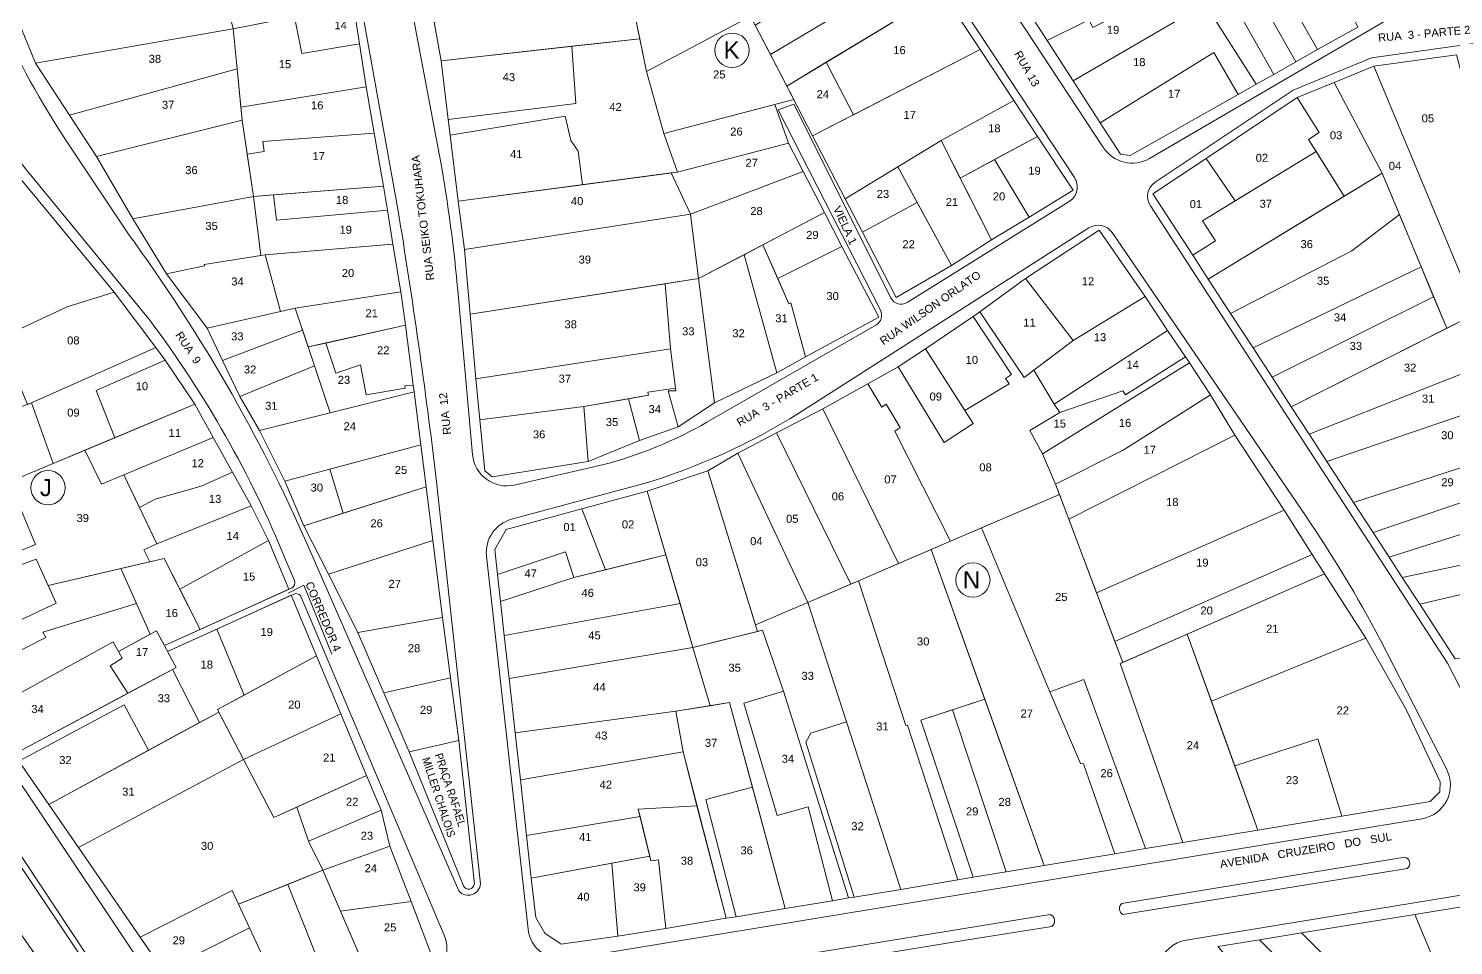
# Model space of a CAD drawing. Header units: inches. Extents: x 1 to 655, y 1 to 567.
# Drawn here: x 227.9 to 477.2, y 186 to 346.4 of the extents above; entities that cross this region are included whole.
import ezdxf
from ezdxf.enums import TextEntityAlignment as Align

# ---------------------------------------------------------------- set-up
doc = ezdxf.new("R2010")
doc.units = ezdxf.units.IN
doc.header["$MEASUREMENT"] = 0
for name, color, linetype, lineweight in [('URB - Lote', 253, 'Continuous', 5), ('URB - Lote - Número', 7, 'Continuous', 0), ('URB - Quadra - Contorno', 7, 'Continuous', 20), ('URB - Quadra - Letra', 7, 'Continuous', 15), ('URB - Rua - Nome', 7, 'Continuous', 0)]:
    doc.layers.add(name, color=color, linetype=linetype, lineweight=lineweight)
doc.styles.add('ARIAL2.5', font='arial.ttf', dxfattribs={"width": 0.9, "height": 0.95})
doc.styles.get("Standard").update_dxf_attribs({"font": 'arial.ttf'})

msp = doc.modelspace()

# ---------------------------------------------------------------- linework, layer by layer
at = {"layer": 'URB - Lote'}
for points in [[(330.27, 386.98), (331.84, 387.1), (339.1, 358.76), (339.43, 358.93), (342.95, 352.33), (349.52, 355.87), (354.16, 348.44), (336.06, 338.84), (332.97, 353.9), (331.43, 353.61), (330.35, 359.51), (329, 364.67), (335.6, 366.4), (333.48, 375.25), (332.84, 375.08), (330.27, 386.98)], [(406.12, 344.26), (398.98, 355.35), (428.55, 367.1), (429.65, 364.69), (443.32, 370.89), (447.44, 363.25), (442.88, 361.24), (414.12, 346.53), (413.44, 347.89), (406.12, 344.26)], [(460.45, 346.62), (453.44, 342.67), (442.88, 361.24), (451.6, 365.08), (460.45, 346.62)], [(381.03, 362.69), (384.41, 357.71), (357.73, 341.83), (355.08, 346.96), (381.03, 362.69)], [(282.98, 360.96), (284.82, 350.45), (263.73, 346.3), (261.49, 355.8), (282.98, 360.96)], [(435.13, 357.27), (445.76, 338.34), (449.64, 340.53), (439.05, 359.28), (435.13, 357.27)], [(263.73, 346.3), (229.19, 340.28), (224.81, 351.02), (260.92, 358.21), (263.73, 346.3)], [(384.41, 357.71), (387.79, 352.72), (360.58, 336.31), (357.73, 341.83), (384.41, 357.71)], [(435.13, 357.27), (445.76, 338.34), (442.7, 336.61), (433.75, 350.63), (410.67, 337.2), (406.12, 344.26), (413.44, 347.89), (414.12, 346.53), (435.13, 357.27)], [(300.11, 340.69), (298.92, 347.48), (332.97, 353.9), (334.88, 344.59), (300.11, 340.69)], [(336.06, 338.84), (332.97, 353.9)], [(387.79, 352.72), (367.5, 340.48), (372.23, 331.27), (394.4, 342.71), (387.79, 352.72)], [(284.82, 350.45), (285.87, 343.67), (275.74, 341.98), (274.48, 348.42), (284.82, 350.45)], [(285.87, 343.67), (287.04, 336.15), (265.08, 332.6), (264.42, 339.31), (263.73, 346.3), (274.48, 348.42), (275.74, 341.98), (285.87, 343.67)], [(336.06, 338.84), (354.16, 348.44), (355.08, 346.96), (361.8, 333.97), (339.07, 328), (336.06, 338.84)], [(235.12, 331.21), (229.19, 340.28), (263.73, 346.3), (264.42, 339.31), (235.12, 331.21)], [(321.81, 331.04), (322.82, 326.8), (324.09, 324.91), (324.88, 319.04), (341.47, 321.25), (339.07, 328), (336.06, 338.84), (334.88, 344.59), (322.97, 343.25), (323.68, 333.26), (301.35, 330.44), (301.68, 327.71), (321.81, 331.04)], [(301.35, 330.44), (300.11, 340.69), (322.97, 343.25), (323.68, 333.26), (301.35, 330.44)], [(394.4, 342.71), (400.31, 333.77), (387.56, 326.76), (370.81, 316.56), (365.1, 327.59), (394.4, 342.71)], [(415.38, 329.87), (418.93, 324.36), (420.62, 324.16), (439.53, 334.83), (435.29, 342.17), (415.38, 329.87)], [(239.86, 323.97), (235.12, 331.21), (264.42, 339.31), (265.31, 330.36), (239.86, 323.97)], [(287.04, 336.15), (288.44, 328.05), (268.91, 326.61), (269.17, 324.83), (266.19, 324.39), (265.31, 330.36), (265.08, 332.6), (287.04, 336.15)], [(341.47, 321.25), (339.07, 328), (358.48, 333.09), (360.87, 326.32), (341.47, 321.25)], [(400.31, 333.77), (404.45, 327.5), (390.91, 320.21), (387.56, 326.76)], [(267.3, 316.97), (246.21, 313.07), (239.86, 323.97), (265.31, 330.36), (267.3, 316.97)], [(303.08, 316.14), (301.68, 327.71), (321.81, 331.04), (322.82, 326.8), (324.09, 324.91), (324.88, 319.04), (303.08, 316.14)], [(288.44, 328.05), (290.02, 318.77), (267.3, 316.97), (266.19, 324.39), (269.17, 324.83), (268.91, 326.61), (288.44, 328.05)], [(387.56, 326.76), (396.41, 309.4), (389.42, 304.93), (380, 322.16), (387.56, 326.76)], [(404.45, 327.5), (410.68, 318.07), (402.96, 313.36), (396.9, 323.43), (404.45, 327.5)], [(343.73, 313.9), (363.44, 321.37), (360.87, 326.32), (341.47, 321.25), (340.37, 321.1), (343.73, 313.9)], [(380, 322.16), (383.41, 315.93), (373.83, 310.72), (370.81, 316.56), (380, 322.16)], [(402.96, 313.36), (396.41, 309.4), (390.91, 320.21), (396.9, 323.43), (402.96, 313.36)], [(226.34, 320.36), (242.96, 300.25), (234.73, 297.67), (222.98, 292.18), (216.02, 289.44), (211.95, 299.22), (206.14, 311.06), (226.34, 320.36)], [(343.73, 313.9), (340.37, 321.1), (303.08, 316.14), (304.2, 307.7), (343.73, 313.9)], [(343.73, 313.9), (363.44, 321.37), (367.18, 314.17), (345.17, 302.61), (343.73, 313.9)], [(467.75, 313.82), (464.74, 321.07), (434.31, 302.53), (438.22, 296.52), (459.42, 307.5), (467.75, 313.82)], [(258.71, 304.87), (252.1, 303.46), (246.21, 313.07), (267.3, 316.97), (268.56, 306.68), (258.69, 305.11), (258.71, 304.87)], [(267.3, 316.97), (270.79, 317.25)], [(290.73, 314.59), (291.7, 308.63), (269.34, 306.8), (268.56, 306.68), (267.3, 316.97), (270.79, 317.25), (271.33, 312.82), (290.73, 314.59)], [(290.02, 318.77), (290.73, 314.59), (271.33, 312.82), (270.79, 317.25), (290.02, 318.77)], [(370.24, 308.26), (359.01, 302.61), (356.41, 308.51), (367.18, 314.17), (370.24, 308.26)], [(389.42, 304.93), (379.73, 299.33), (373.83, 310.72), (383.41, 315.93), (389.42, 304.93)], [(345.17, 302.61), (305.18, 296.4), (304.2, 307.7), (343.73, 313.9), (345.17, 302.61)], [(402.35, 302.66), (415.24, 311.12), (423.28, 299.49), (410.67, 291.79), (402.35, 302.66)], [(259.2, 293.95), (252.1, 303.46), (258.71, 304.87), (258.69, 305.11), (268.56, 306.68), (269.34, 306.8), (272.05, 296.88), (259.2, 293.95)], [(274.57, 297.45), (272.05, 296.88), (269.34, 306.8), (291.7, 308.63), (293.05, 300.32), (274.57, 297.45)], [(353.12, 306.79), (358.85, 286.12), (347.94, 280.91), (345.17, 302.61), (353.12, 306.79)], [(360.95, 298.21), (356.41, 308.51), (353.12, 306.79), (358.85, 286.12), (363.88, 288.92), (361.3, 298.39), (360.95, 298.21)], [(370.24, 308.26), (376.68, 295.85), (363.88, 288.92), (361.3, 298.39), (360.95, 298.21), (359.01, 302.61), (370.24, 308.26)], [(306.17, 285.06), (305.18, 296.4), (339.34, 301.71), (340.26, 290.33), (306.17, 285.06)], [(345.17, 302.61), (339.34, 301.71), (340.26, 290.33), (341.2, 282.98), (339.86, 282.97), (341.58, 276.69), (341.58, 276.69), (347.94, 280.91), (345.17, 302.61)], [(402.11, 285.32), (410.67, 291.79), (402.35, 302.66), (394.33, 296.81), (402.11, 285.32)], [(242.96, 300.25), (250.21, 290.56), (228.49, 280.88), (227.76, 280.61), (222.98, 292.18), (234.73, 297.67), (242.96, 300.25)], [(423.28, 299.49), (427.19, 293.56), (407.35, 280.64), (403.8, 286.59), (410.67, 291.79), (423.28, 299.49)], [(261.9, 288.31), (259.2, 293.95), (274.57, 297.45), (275.87, 293.57), (261.9, 288.31)], [(380.06, 287.16), (374.74, 284.21), (377.21, 280.15), (377.96, 280.64), (380.43, 276.58), (379.48, 275.92), (389.24, 256.69), (408.26, 264.86), (407.59, 266.63), (405.29, 271.96), (403.12, 276.02), (408.37, 279.22), (407.35, 280.64), (403.8, 286.59), (402.11, 285.32), (394.33, 296.81), (393.17, 295.96), (399.87, 285.83), (398.86, 285.16), (399.47, 284.2), (391.73, 279.53), (393.17, 277.26), (388.14, 273.96), (380.06, 287.16)], [(281.73, 286.08), (286.03, 287.53), (287.04, 282.31), (293.84, 283.44), (293.79, 283.86), (295.24, 283.98), (293.91, 294.47), (279.96, 291.35), (281.73, 286.08)], [(384.83, 290.36), (393.17, 295.96), (399.87, 285.83), (398.86, 285.16), (399.47, 284.2), (391.73, 279.53), (384.83, 290.36)], [(427.19, 293.56), (430.3, 288.94), (419.84, 282.29), (419.34, 283.01), (408.37, 279.22), (407.35, 280.64), (427.19, 293.56)], [(250.21, 290.56), (251.86, 288.35), (239.81, 283.04), (243.04, 274.78), (232.27, 270.27), (228.49, 280.88), (250.21, 290.56)], [(286.03, 287.53), (281.73, 286.08), (279.96, 291.35), (276.85, 290.66), (280.73, 279.14)], [(295.24, 283.98), (295.39, 282.79), (280.73, 279.14), (276.85, 290.66), (279.96, 291.35), (281.73, 286.08), (286.03, 287.53), (287.04, 282.31), (293.84, 283.44), (293.79, 283.86), (295.24, 283.98)], [(306.87, 277.94), (306.17, 285.06), (340.26, 290.33), (341.13, 283.48), (336.29, 282.77), (336.38, 282.23), (325.1, 280.23), (306.87, 277.94)], [(380.06, 287.16), (388.14, 273.96), (393.17, 277.26), (384.83, 290.36), (380.06, 287.16)], [(243.04, 274.78), (239.81, 283.04), (251.86, 288.35), (257.02, 280.63), (243.04, 274.78)], [(277.97, 287.34), (280.73, 279.14), (268.36, 276.07), (264.92, 282.01), (277.97, 287.34)], [(430.3, 288.94), (431, 287.89), (405.29, 271.96), (403.12, 276.02), (408.37, 279.22), (419.34, 283.01), (419.84, 282.29), (430.3, 288.94)], [(431, 287.89), (434.7, 282.3), (419.41, 272.62), (407.59, 266.63), (405.29, 271.96), (431, 287.89)], [(366.88, 279.85), (374.74, 284.21), (377.21, 280.15), (377.96, 280.64), (380.43, 276.58), (379.48, 275.92), (389.24, 256.69), (380.12, 252.77), (366.88, 279.85)], [(296.56, 273.53), (272.79, 267.17), (268.36, 276.07), (295.39, 282.79), (296.56, 273.53)], [(341.58, 276.69), (334.81, 274.28), (332.92, 281.61), (336.38, 282.23), (336.29, 282.77), (341.13, 283.48), (341.2, 282.98), (339.86, 282.97), (341.58, 276.69)], [(407.59, 266.63), (409.9, 260.51), (438.98, 275.21), (434.7, 282.3), (419.41, 272.62), (407.59, 266.63)], [(257.02, 280.63), (260.24, 274.83), (240.74, 266.68), (237.81, 272.59), (257.02, 280.63)], [(306.87, 277.94), (307.74, 269.01), (309.08, 267.95), (325.84, 270.64), (325.1, 280.23), (306.87, 277.94)], [(325.84, 270.64), (334.81, 274.28), (332.92, 281.61), (325.1, 280.23), (325.84, 270.64)], [(366.88, 279.85), (380.12, 252.77), (371.76, 249.18), (358.81, 275.64), (366.88, 279.85)], [(377.21, 280.15), (377.96, 280.64), (380.43, 276.58)], [(260.24, 274.83), (263.61, 268.77), (258.13, 266.31), (250.12, 264.05), (247.35, 262.59), (244.61, 268.3), (260.24, 274.83)], [(379.48, 275.92), (389.24, 256.69), (380.12, 252.77)], [(438.98, 275.21), (409.9, 260.51), (414.76, 247.65), (447.61, 262.09), (438.98, 275.21)], [(459.71, 263.46), (463.13, 258.2), (496.8, 269.62), (495.91, 275.15), (459.71, 263.46)], [(208.1, 244.86), (216.49, 248.79), (229.28, 253.53), (231.38, 248.91), (249.18, 253.08), (248.12, 255.15), (250.42, 256.22), (244.61, 268.3), (240.74, 266.68), (237.81, 272.59), (224.65, 267.08), (229.17, 256.13), (206.76, 246.87), (208.1, 244.86)], [(280.65, 269.27), (296.56, 273.53), (297.49, 266.19), (282.99, 261.57), (280.65, 269.27)], [(352.05, 272.11), (364.29, 245.97), (355.12, 242.03), (346.75, 268.97), (352.05, 272.11)], [(276.12, 259.37), (272.79, 267.17), (280.65, 269.27), (282.99, 261.57), (276.12, 259.37)], [(206.76, 246.87), (205.04, 249.46), (221.2, 255.66), (217.68, 264.16), (224.65, 267.08), (229.17, 256.13), (206.76, 246.87)], [(250.42, 256.22), (247.35, 262.59), (250.12, 264.05), (258.13, 266.31), (263.61, 268.77), (266.88, 262.88), (250.42, 256.22)], [(336.19, 265.45), (346.75, 268.97), (355.46, 240.9), (344.16, 238.08), (336.19, 265.45)], [(297.49, 266.19), (298.67, 256.82), (280.41, 250.91), (276.12, 259.37), (297.49, 266.19)], [(324.75, 262.34), (336.19, 265.45), (339.45, 254.27), (328.86, 251.7), (324.75, 262.34)], [(394.66, 259.02), (408.26, 264.86), (419.35, 235.46), (418.89, 235.26), (429.88, 203.99), (423.32, 202.9), (412.52, 232.46), (406.6, 230.32), (394.66, 259.02)], [(266.88, 262.88), (269.92, 256.79), (254.44, 248.29), (251.7, 253.67), (249.18, 253.08), (248.12, 255.15), (250.42, 256.22), (266.88, 262.88)], [(324.75, 262.34), (311.5, 258.73), (309.49, 255.24), (309.98, 250.83), (321.87, 254.81), (323.34, 250.36), (328.86, 251.7), (324.75, 262.34)], [(447.61, 262.09), (452.5, 254.38), (417.96, 239.15), (414.76, 247.65), (447.61, 262.09)], [(273.47, 248.28), (258, 241.26), (254.44, 248.29), (269.92, 256.79), (273.47, 248.28)], [(385.83, 255.22), (394.66, 259.02), (406.6, 230.32), (411.93, 217.78), (412.49, 217.74), (417.97, 202.01), (405.63, 199.96), (385.83, 255.22)], [(373.11, 249.76), (385.83, 255.22), (395.2, 229.07), (384.05, 225.35)], [(417.96, 239.15), (419.35, 235.46), (454.66, 250.96), (452.5, 254.38), (417.96, 239.15)], [(231, 239.82), (216.46, 232.47), (213.53, 236.73), (232.77, 245.83), (231.38, 248.91), (244.08, 251.89), (246.82, 245.79), (230.44, 240.78), (231, 239.82)], [(258, 241.26), (251.71, 238.41), (250.31, 240.99), (249.23, 240.4), (244.08, 251.89), (251.7, 253.67), (258, 241.26)], [(454.66, 250.96), (461.85, 239.7), (434.86, 228.72), (430.64, 240.42), (454.66, 250.96)], [(265.68, 229.77), (260.88, 241.32), (273.91, 247.23), (278.35, 236.62), (265.68, 229.77)], [(220.38, 226.77), (216.46, 232.47), (231, 239.82), (230.44, 240.78), (246.82, 245.79), (249.23, 240.4), (243.7, 237.39), (242.78, 239.06), (220.38, 226.77)], [(344.16, 238.08), (341.91, 245.81), (311.17, 240.18), (312.01, 232.64), (344.16, 238.08)], [(363.93, 221.52), (372.35, 194.42), (371.4, 194.27), (360, 230.47), (356.32, 241.11), (355.46, 240.9), (355.12, 242.03), (364.29, 245.97), (371.04, 225.11), (364.79, 223.09), (363.93, 221.52)], [(300.37, 243.33), (301.76, 232.78), (290.1, 230.13), (285.56, 240.74), (300.37, 243.33)], [(250.31, 240.99), (243.7, 237.39), (244.33, 236.24), (242.21, 234.87), (245.33, 230.07), (253.78, 234.59), (250.31, 240.99)], [(265.68, 229.77), (261, 227.24), (261.24, 226.79), (257.86, 224.96), (253.12, 234.24), (253.78, 234.59), (252.25, 237.41), (260.88, 241.32), (265.68, 229.77)], [(368.56, 193.8), (360.28, 192.42), (350.59, 228.44), (347.16, 227.89), (344.16, 238.08), (356.32, 241.11), (360, 230.47), (353.1, 228.36), (358.89, 208.68), (364.3, 210.19), (368.56, 193.8)], [(418.89, 235.26), (429.88, 203.99), (442.98, 206.16), (430.64, 240.42), (418.89, 235.26)], [(457.65, 208.6), (453.46, 222.11), (438.94, 217.38), (434.86, 228.72), (461.85, 239.7), (468.99, 227.14), (474.86, 214.59), (474.81, 212.82), (473.13, 211.17), (457.65, 208.6)], [(225.42, 219.44), (245.33, 230.07), (242.21, 234.87), (244.33, 236.24), (242.78, 239.06), (220.38, 226.77), (225.42, 219.44)], [(313.06, 223.16), (312.01, 232.64), (344.16, 238.08), (347.16, 227.89), (341.2, 226.93), (313.06, 223.16)], [(282.57, 226.51), (278.35, 236.62), (261, 227.24), (265.56, 218.5), (282.57, 226.51)], [(301.76, 232.78), (303.21, 221.82), (294.51, 219.83), (290.1, 230.13), (301.76, 232.78)], [(417.97, 202.01), (423.32, 202.9), (412.52, 232.46), (406.6, 230.32), (411.93, 217.78), (412.49, 217.74), (417.97, 202.01)], [(360, 230.47), (353.1, 228.36), (358.89, 208.68), (364.3, 210.19), (368.56, 193.8), (371.4, 194.27), (360, 230.47)], [(226.28, 218.19), (231.48, 210.63), (248.96, 220.13), (244.71, 228.03), (226.28, 218.19)], [(313.98, 214.92), (313.06, 223.16), (341.2, 226.93), (342.45, 219.81), (313.98, 214.92)], [(351.72, 191), (349.97, 190.71), (342.45, 219.81), (341.2, 226.93), (350.59, 228.44), (354.57, 213.66), (346.42, 211.49), (351.72, 191)], [(384.05, 225.35), (389.56, 227.19), (398.97, 198.85), (393.18, 197.89), (384.05, 225.35)], [(398.97, 198.85), (405.63, 199.96), (395.2, 229.07), (389.56, 227.19), (398.97, 198.85)], [(434.86, 228.72), (438.94, 217.38)], [(236.67, 203.08), (265.56, 218.5), (261.24, 226.79), (231.48, 210.63), (236.67, 203.08)], [(270.84, 208.35), (265.56, 218.5), (282.57, 226.51), (287.09, 215.71), (270.84, 208.35)], [(372.35, 194.42), (380.53, 195.78), (371.04, 225.11), (364.79, 223.09), (363.93, 221.52), (372.35, 194.42)], [(438.94, 217.38), (453.46, 222.11), (457.65, 208.6), (442.98, 206.16), (438.94, 217.38)], [(315.07, 205.18), (313.98, 214.92), (342.45, 219.81), (344.87, 210.41), (334.6, 209.8), (334.91, 208.54), (315.07, 205.18)], [(247.47, 187.39), (236.67, 203.08), (265.56, 218.5), (270.84, 208.35), (274.9, 210.18), (276.94, 204.18), (279.45, 199.14), (264.7, 193.17), (263.6, 195.56), (247.47, 187.39)], [(276.94, 204.18), (274.9, 210.18), (287.09, 215.71), (289.63, 209.63), (276.94, 204.18)], [(354.57, 213.66), (346.42, 211.49), (351.72, 191), (360.28, 192.42), (354.57, 213.66)], [(289.63, 209.63), (291.18, 203.36), (279.45, 199.14), (276.94, 204.18), (289.63, 209.63)], [(344.87, 210.41), (349.97, 190.71), (339.43, 188.96), (338.14, 200.93), (336.8, 200.79), (334.6, 209.8), (344.87, 210.41)], [(315.9, 197.75), (315.07, 205.18), (315.07, 205.18), (334.91, 208.54), (336.61, 201.56), (315.9, 197.75)], [(279.45, 199.14), (291.18, 203.36), (294.87, 193.67), (282.53, 191.99), (279.45, 199.14)], [(331.01, 187.57), (321.1, 186.18), (318.28, 188.1), (316.67, 190.88), (315.9, 197.75), (329.98, 200.34), (331.01, 187.57)], [(273.29, 196.65), (279.45, 199.14), (287.31, 180.9), (280.14, 179.57), (273.29, 196.65)], [(266.6, 189.06), (251.56, 181.44), (247.47, 187.39), (263.6, 195.56), (266.6, 189.06)], [(280.14, 179.57), (271.72, 178), (264.7, 193.17), (273.29, 196.65), (280.14, 179.57)], [(282.53, 191.99), (287.31, 180.9), (298.91, 183.06), (294.87, 193.67), (282.53, 191.99)], [(470.43, 191.4), (485.04, 193.8), (485.92, 183.53), (492.05, 163.45), (483.05, 159.45), (481.24, 165.53), (470.43, 191.4)], [(450.63, 188.17), (470.43, 191.4), (481.24, 165.53), (476.86, 161.18), (462.59, 176.15), (450.63, 188.17)], [(251.56, 181.44), (266.6, 189.06), (271.72, 178), (257.84, 175.43), (256.23, 175.73), (255.04, 176.46), (251.56, 181.44)], [(435.99, 185.77), (443.28, 186.96), (452.89, 177.3), (447.16, 173.07), (435.99, 185.77)], [(443.28, 186.96), (450.63, 188.17), (462.59, 176.15), (457.9, 172.27), (443.28, 186.96)]]:
    msp.add_lwpolyline(points, dxfattribs=at)
for points in [[(449.64, 340.53), (439.05, 359.28), (442.88, 361.24), (453.44, 342.67)], [(442.7, 336.61), (439.53, 334.83), (435.29, 342.17), (415.38, 329.87), (410.67, 337.2), (433.75, 350.63)], [(463.27, 339.77), (481.29, 296.57), (487.41, 299.66), (481.01, 318.88), (479.68, 326.82), (481.66, 327.12), (477.73, 341.78)], [(367.5, 340.48), (360.58, 336.31), (365.1, 327.59), (372.23, 331.27)], [(456.33, 336.92), (464.74, 321.07), (476.03, 293.92), (481.29, 296.57), (463.27, 339.77)], [(464.74, 321.07), (458.09, 317.02), (451.86, 326.97), (453.73, 328.16), (449.85, 334.27), (456.33, 336.92), (456.33, 336.92)], [(433.92, 323.63), (439.01, 316.24), (453.18, 324.86), (451.86, 326.97), (453.73, 328.16), (449.85, 334.27), (433.92, 323.63)], [(434.31, 302.53), (458.09, 317.02), (453.18, 324.86), (433.27, 312.75), (435.56, 309.23), (431.59, 306.72)], [(431.59, 306.72), (435.56, 309.23), (433.27, 312.75), (439.01, 316.24), (433.92, 323.63), (424.63, 317.42)], [(471.55, 304.69), (467.75, 313.82), (459.42, 307.5), (438.22, 296.52), (442.15, 290.48)], [(445.46, 285.38), (473.73, 299.45), (471.55, 304.69), (442.15, 290.48)], [(448.83, 280.2), (476.03, 293.92), (473.73, 299.45), (445.46, 285.38)], [(451.96, 275.38), (491.49, 291.04), (487.41, 299.66), (448.83, 280.2)], [(493.85, 283.91), (493.32, 287.16), (491.49, 291.04), (451.96, 275.38), (455.06, 270.62)], [(455.06, 270.62), (493.85, 283.91), (494.8, 278.1), (495.91, 275.15), (459.71, 263.46)], [(371.76, 249.18), (364.29, 245.97), (352.05, 272.11), (358.81, 275.64)], [(465.94, 253.87), (498, 264.1), (496.8, 269.62), (463.13, 258.2)], [(499.56, 256.95), (498, 264.1), (465.94, 253.87), (468.25, 250.32)], [(298.67, 256.82), (300.37, 243.33), (285.56, 240.74), (280.41, 250.91)], [(471.29, 245.65), (499.67, 252.29), (499.56, 256.95), (468.25, 250.32)], [(323.34, 250.36), (310.5, 246.14), (309.98, 250.83), (321.87, 254.81)], [(341.91, 245.81), (311.17, 240.18), (310.5, 246.14), (323.34, 250.36), (339.45, 254.27)], [(216.49, 248.79), (229.28, 253.53), (232.77, 245.83), (213.53, 236.73), (212.43, 238.37), (219.75, 241.75)], [(477.48, 236.12), (501.89, 239.83), (499.67, 252.29), (471.29, 245.65)], [(381.71, 224.48), (381.41, 224.44), (373.11, 249.76), (364.29, 245.97), (380.53, 195.78), (390.5, 197.44)], [(338.14, 200.93), (336.8, 200.79), (336.61, 201.56), (329.98, 200.34), (331.01, 187.57), (339.43, 188.96)]]:
    msp.add_lwpolyline(points, close=True, dxfattribs=at)
at = {"layer": 'URB - Lote', "color": 5}
for points in [[(274.57, 297.45), (276.85, 290.66), (293.91, 294.47), (293.05, 300.32), (274.57, 297.45)], [(192.93, 267.62), (228.49, 280.88), (232.27, 270.27), (200.14, 256.81), (192.93, 267.62)], [(226.28, 218.19), (244.71, 228.03), (248.96, 220.13), (257.86, 224.96), (253.12, 234.24), (225.42, 219.44), (226.28, 218.19)]]:
    msp.add_lwpolyline(points, dxfattribs=at)
at = {"layer": 'URB - Lote', "color": 3}
msp.add_lwpolyline([(277.97, 287.34), (264.92, 282.01), (261.9, 288.31), (275.87, 293.57), (277.97, 287.34)], dxfattribs=at)
at = {"layer": 'URB - Lote', "color": 5}
msp.add_lwpolyline([(390.5, 197.44), (381.71, 224.48), (381.41, 224.44), (373.11, 249.76), (385.83, 255.22), (395.2, 229.07), (384.05, 225.35), (393.18, 197.89)], close=True, dxfattribs=at)
at = {"layer": 'URB - Lote'}
msp.add_lwpolyline([(303.21, 221.82), (305.94, 196.75, -0.745938), (304.01, 196.37), (294.51, 219.83), (303.21, 221.82)], format="xyb", dxfattribs=at)
at = {"layer": 'URB - Quadra - Contorno', "flags": 128}
msp.add_lwpolyline([(230.29, 182.74), (218.94, 198.71), (206.93, 216.77), (192.24, 238.73), (174.88, 264.85), (157.48, 290.92), (141.81, 314.39), (135.63, 323.64), (131.26, 330.27), (121.46, 344.89), (97.48, 380.79), (83.77, 401.35), (73.75, 416.29), (66.27, 427.42), (56.26, 442.53), (42.46, 463.1), (32.84, 477.94), (26.84, 487.51), (20.27, 498.93), (13.74, 512.6), (9.55, 523.29), (3.98, 541.94), (1.16, 553.63)], dxfattribs=at)
at = {"layer": 'URB - Quadra - Contorno'}
for points in [[(462.73, 379.95), (464.99, 412.01, 0.431825), (461.05, 416.29), (412.3, 416.82, 0.391087), (408.91, 413.19), (411.34, 388.5), (404.47, 386.78), (401.92, 412.81, -0.448019), (408.28, 420.07), (461.9, 418.66, 0.399199), (465.99, 422.35), (467.64, 443.46, 0.430437), (461.8, 449.92), (398.1, 451.37, 0.160341), (349.97, 436.27, 0.402638), (348.46, 428.1), (416, 325.52, 0.398436), (424.03, 323.63), (464.89, 347.47, 0.320504), (467.75, 353.83), (462.83, 378.35, -0.067202)], [(222.66, 348.53, 0.042875), (234.82, 326.33), (245.43, 310.38, -0.054705), (276.75, 256.07), (303.23, 195.5, 0.674817), (307.01, 196.76), (299.27, 267.59, 0.010364), (292.57, 314.75), (277.12, 400.74, 0.056532), (272.1, 412.81), (269.48, 416.88, 0.275582), (253, 425.05), (225.38, 423.04, 0.468746), (222.7, 419.29), (232.26, 382.58, -0.313211), (228.36, 370.77), (219.33, 363.18, 0.316903), (218.45, 359.84)], [(363.86, 391.7, 0.318231), (357.4, 394.22), (345.67, 391.3, -0.022786), (319.63, 387.19), (294.96, 383.92, 0.430452), (289.85, 376.86), (300.22, 322.01, -0.021325), (303.22, 298.55), (305.61, 271.83, 0.454517), (312.92, 266.51), (328.57, 270.09, 0.065828), (346.59, 277.48), (376.17, 294.47, 0.399924), (376.96, 297.12), (359.07, 332.13), (361.81, 333.12), (378.77, 299.23, 0.441865), (381.62, 298.43), (409.98, 316.11, 0.421604), (410.9, 320.3)], [(523.56, 266.16), (530.47, 221.93, -0.414559), (527.97, 218.5), (490.1, 212.63, -0.323802), (486.97, 214.23), (476.18, 235.37), (424.18, 315.36, -0.410528), (425.03, 319.49), (449.14, 335.6), (462.88, 341.22), (489.96, 345.01), (505.97, 344.72, -0.354361), (508.86, 342.29)], [(451.32, 261.17), (417.5, 310.66, 0.405157), (413.41, 311.49), (362.69, 279.1, -0.068772), (335.43, 266.72), (312.46, 260.53, 0.370185), (308.06, 254.07), (315.32, 188.84, 0.429498), (322.25, 183.59), (471.64, 208.11, 0.508522), (476.01, 216.77), (464.35, 239.5, 0.028071)], [(531.59, 152.57, 0.267647), (533.4, 154.96), (535.59, 172.19), (532.82, 197.24, 0.429536), (525.89, 202.5), (430.46, 186.89, 0.610641), (427.18, 176.73), (459.58, 144.25), (469.57, 130.19, 0.346487), (473.14, 129.14)]]:
    msp.add_lwpolyline(points, format="xyb", close=True, dxfattribs=at)
msp.add_lwpolyline([(275.67, 246.9, 0.421671), (274.34, 247.42), (252.25, 237.41), (251.71, 238.41), (273.94, 248.49, 0.406796), (274.45, 249.79), (272.96, 253.32, 0.064651), (249.15, 295.33), (227.26, 322.05, -0.047369), (220.72, 332.86), (216.02, 342.25, 0.417638), (207.9, 344.89), (159.85, 320.1, 0.447635), (158.73, 315.77), (252.18, 175.91, 0.293963), (258.13, 173.33), (296.12, 179.53, 0.485884), (300.68, 187.79), (275.67, 246.9)], format="xyb", dxfattribs=at)
at = {"layer": 'URB - Quadra - Contorno', "flags": 128}
msp.add_lwpolyline([(236.95, 184.3), (237.68, 184.2), (237.94, 184.63), (224.56, 204.77), (215.28, 218.73), (197.12, 245.96), (178.16, 274.35), (165.74, 293), (154.74, 309.4), (153.84, 308.78), (178.08, 272.42), (199.25, 240.82), (214.24, 218.34), (223.91, 203.78)], close=True, dxfattribs=at)
for points in [[(468.68, 201.42), (419.17, 193.33, 0.489664), (419.38, 191.37), (469.1, 199.44, 0.642542)], [(406.65, 191.38), (391.6, 188.91), (373.78, 186.03), (357.44, 183.42), (342.6, 180.99, 0.664372), (343.13, 178.96), (358.14, 181.42), (376.51, 184.4), (392.21, 186.95), (406.92, 189.3, 0.627049)]]:
    msp.add_lwpolyline(points, format="xyb", close=True, dxfattribs=at)
at = {"layer": 'URB - Quadra - Letra'}
for centre in [(351.02, 342.57), (231.36, 266.04), (393.13, 249.89)]:
    msp.add_circle(centre, 3, dxfattribs=at)
at = {"layer": 'URB - Rua - Nome', "lineweight": 5}
for p in [(273.34, 247.58), (281.01, 236.91)]:
    msp.add_line(p, (276.12, 249.02), dxfattribs=at)

# ---------------------------------------------------------------- texts
at = {"layer": 'URB - Lote - Número'}
for s, p in [('14', (281.46, 346.25)), ('19', (416.56, 345.44)), ('38', (248.97, 340.36)), ('16', (379.21, 341.88)), ('15', (271.72, 339.43)), ('25', (347.69, 337.63)), ('18', (421.15, 339.78)), ('43', (310.89, 337.17)), ('24', (365.81, 334.17)), ('17', (427.26, 334.25)), ('37', (251.29, 332.32)), ('16', (277.36, 332.23)), ('42', (329.54, 331.95)), ('17', (380.99, 330.56)), ('26', (350.69, 327.64)), ('18', (395.8, 328.2)), ('17', (277.61, 323.34)), ('41', (312.18, 323.69)), ('36', (255.36, 320.89)), ('27', (353.36, 322.18)), ('19', (402.82, 320.8)), ('18', (281.72, 315.69)), ('40', (322.82, 315.47)), ('23', (376.32, 316.73)), ('21', (388.39, 315.33)), ('20', (396.62, 316.3)), ('28', (354.2, 313.75)), ('35', (258.89, 311.13)), ('19', (282.35, 310.46)), ('29', (363.97, 309.55)), ('22', (380.81, 307.93)), ('39', (324.17, 305.25)), ('20', (282.75, 302.9)), ('34', (263.42, 301.42)), ('12', (412.18, 301.45)), ('30', (367.51, 298.86)), ('21', (286.89, 295.86)), ('38', (321.7, 293.93)), ('33', (342.27, 292.7)), ('31', (358.57, 294.98)), ('11', (401.95, 294.22)), ('08', (234.7, 291.1)), ('33', (263.39, 291.81)), ('32', (351.06, 292.36)), ('13', (414.29, 291.67)), ('22', (288.91, 289.38)), ('32', (265.62, 286.02)), ('10', (391.87, 287.7)), ('14', (420, 286.86)), ('10', (246.7, 283.1)), ('23', (282.04, 284.21)), ('37', (320.68, 284.41)), ('09', (385.56, 281.29)), ('09', (234.72, 278.48)), ('31', (269.34, 279.67)), ('34', (336.4, 279.09)), ('24', (283.05, 276.09)), ('35', (328.93, 276.82)), ('15', (407.25, 276.56)), ('16', (418.66, 276.68)), ('11', (252.45, 274.91)), ('36', (316.18, 274.67)), ('17', (422.99, 271.98)), ('12', (256.45, 269.63)), ('25', (292.02, 268.45)), ('08', (394.26, 268.9)), ('30', (277.3, 265.37)), ('07', (377.64, 266.8)), ('13', (259.5, 263.39)), ('06', (368.44, 263.83)), ('18', (426.93, 262.83)), ('39', (236.35, 260.04)), ('26', (287.75, 259.11)), ('01', (321.51, 258.46)), ('02', (331.73, 258.92)), ('05', (360.46, 259.9)), ('14', (262.58, 256.91)), ('04', (354.17, 255.99)), ('47', (314.7, 250.35)), ('03', (344.65, 252.31)), ('19', (432.18, 252.24)), ('15', (265.45, 249.8)), ('27', (290.92, 248.52)), ('46', (324.67, 246.94)), ('25', (407.51, 246.23)), ('16', (251.92, 243.41)), ('20', (432.94, 243.86)), ('21', (444.42, 240.67)), ('19', (268.52, 240.1)), ('45', (325.86, 239.51)), ('30', (383.36, 238.45)), ('17', (246.72, 236.6)), ('28', (294.3, 237.26)), ('18', (258.05, 234.4)), ('35', (350.38, 233.85)), ('44', (326.72, 230.45)), ('33', (363.15, 232.43)), ('33', (250.53, 228.51)), ('34', (228.44, 226.63)), ('20', (273.36, 227.4)), ('29', (296.41, 226.48)), ('27', (401.47, 225.84)), ('22', (456.75, 226.38)), ('31', (376.22, 223.57)), ('43', (327.03, 221.99)), ('37', (346.26, 220.71)), ('21', (279.47, 218.13)), ('24', (430.54, 220.29)), ('32', (233.32, 217.7)), ('34', (359.7, 217.92)), ('42', (327.84, 213.41)), ('26', (415.44, 215.4)), ('23', (447.89, 214.18)), ('31', (244.33, 212.17)), ('22', (283.48, 210.4)), ('29', (391.93, 208.72)), ('28', (397.61, 210.38)), ('32', (371.87, 206.13)), ('23', (286.06, 204.46)), ('41', (324.25, 204.21)), ('30', (258.11, 202.69)), ('36', (352.48, 201.89)), ('24', (286.75, 198.78)), ('38', (342.04, 200.09)), ('40', (323.92, 193.79)), ('39', (333.77, 195.43)), ('25', (290.12, 188.43)), ('29', (253.15, 186.16))]:
    msp.add_text(s, height=1.4, dxfattribs=at).set_placement(p)
for s, p in [('05', (472.72, 330.66)), ('03', (456.67, 327.69)), ('02', (443.69, 323.75)), ('04', (466.97, 322.35)), ('01', (432.15, 315.65)), ('37', (444.37, 315.71)), ('36', (451.53, 308.65)), ('35', (454.4, 302.23)), ('34', (457.36, 295.83)), ('33', (460.12, 290.84)), ('32', (469.62, 287.05)), ('31', (472.78, 281.62)), ('30', (476.13, 275.22)), ('29', (476.15, 267))]:
    msp.add_text(s, height=1.4, dxfattribs=at).set_placement(p, align=Align.MIDDLE_CENTER)
at = {"layer": 'URB - Quadra - Letra'}
for s, p in [('K', (349.53, 341.1)), ('J', (229.94, 264.57)), ('N', (391.38, 248.42))]:
    msp.add_text(s, height=3, dxfattribs=at).set_placement(p)
at = {"layer": 'URB - Rua - Nome'}
for s, rotation, p in [('RUA  3 - PARTE 2', 5.0779, (472.14, 344.77)), ('RUA 13', 299.5166, (401.99, 338.99)), ('RUA SEIKO TOKUHARA', 96.8626, (297.62, 313.33)), ('VIELA 1', 294.9412, (370.17, 311.65)), ('RUA WILSON ORLATO', 34.8896, (386.08, 296.93)), ('RUA  9', 303.6368, (255.32, 290.14)), ('RUA  3 - PARTE 1', 30.7816, (359.31, 280.84)), ('RUA  12', 95.9195, (301.51, 279.05)), ('CORREDOR 4', 292.879, (278.87, 243.25)), ('AVENIDA   CRUZEIRO   DO   SUL', 9.2716, (451.48, 201.95))]:
    msp.add_text(s, height=1.4, rotation=rotation, dxfattribs=at).set_placement(p, align=Align.CENTER)
at = {"layer": 'URB - Rua - Nome', "insert": (300.31, 219.77), "char_height": 1.4, "width": 15.9638, "attachment_point": 1, "rotation": 288.2517, "style": 'ARIAL2.5'}
msp.add_mtext('PRAÇA RAFAEL MILLER CHALOIS', dxfattribs=at)

doc.saveas('drawing.dxf')
